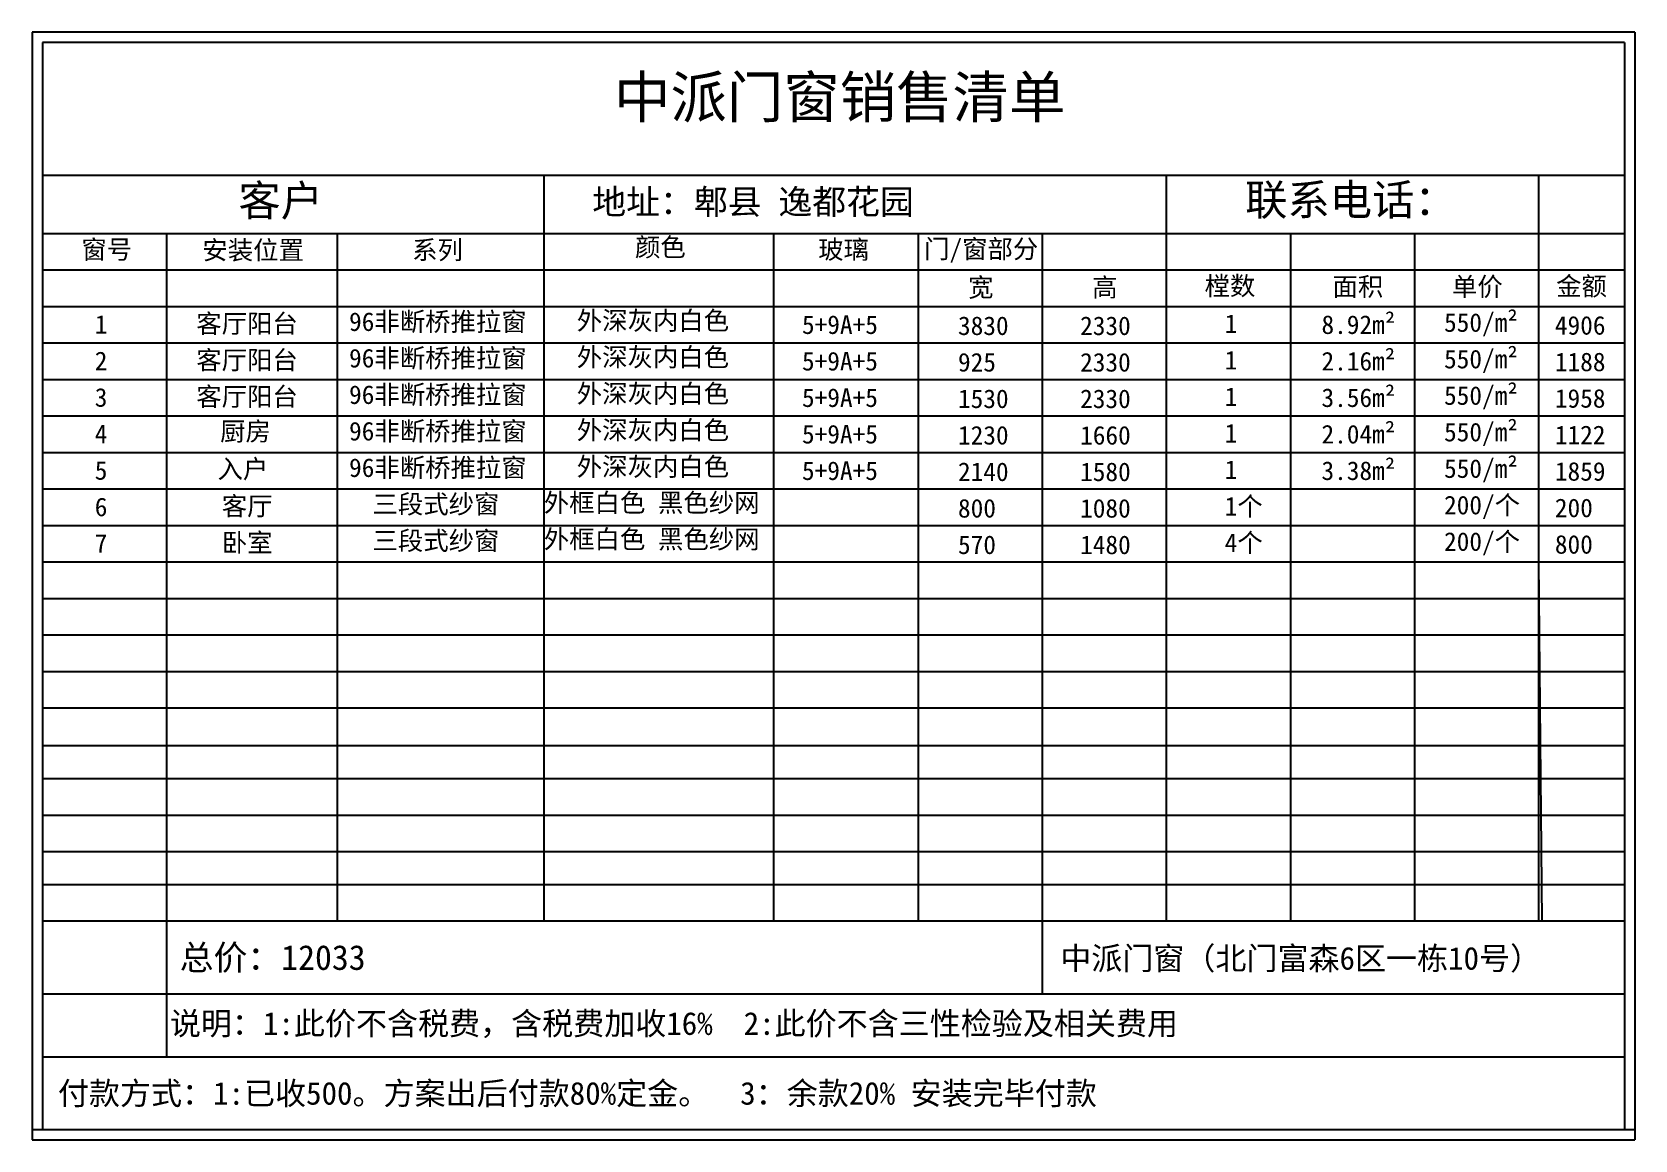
# Model space of a CAD drawing. Header units: inches. Extents: x -138455 to 599497, y -747149 to 13167.
# Drawn here: x 502077 to 509827, y -328366 to -323010 of the extents above; entities that cross this region are included whole.
import ezdxf

# ---------------------------------------------------------------- set-up
doc = ezdxf.new("R2010")
doc.units = ezdxf.units.IN
doc.header["$MEASUREMENT"] = 0
doc.layers.add('0 @ 1', color=7, linetype='Continuous')
doc.styles.add('Annotative', font='arialbd.ttf')

msp = doc.modelspace()

# ---------------------------------------------------------------- linework, layer by layer
for p, q in [((509827.2, -323010.3), (502076.8, -323010.3)), ((502076.8, -323010.3), (502076.8, -328365.8)), ((509827.2, -323010.3), (509827.2, -328365.8)), ((509777.2, -323060.3), (502126.8, -323060.3)), ((502126.8, -323060.3), (502126.8, -328315.8)), ((509777.2, -323060.3), (509777.2, -328315.8)), ((509777.2, -323704.5), (502126.8, -323704.5)), ((504551.3, -323704.5), (504551.3, -327307.3)), ((507561.2, -323704.5), (507561.2, -327307.3)), ((509361.2, -323704.5), (509361.2, -325571.9)), ((509361.2, -323704.5), (509361.2, -327307.3)), ((502126.8, -323983.7), (509777.2, -323983.7)), ((502726.8, -323983.7), (502726.8, -325571.9)), ((503551.3, -323983.7), (503551.3, -325571.9)), ((505661.2, -323983.7), (505661.2, -327307.3)), ((506361.2, -323983.7), (506361.2, -327307.3)), ((506961.2, -323983.7), (506961.2, -327307.3)), ((508161.2, -323983.7), (508161.2, -327307.3)), ((508761.2, -323983.7), (508761.2, -325571.9)), ((502126.8, -324160.2), (509777.2, -324160.2)), ((502126.8, -324336.6), (509777.2, -324336.6)), ((502126.8, -324513.1), (509777.2, -324513.1)), ((502126.8, -324689.6), (509777.2, -324689.6)), ((502126.8, -324866), (509777.2, -324866)), ((502126.8, -325042.5), (509777.2, -325042.5)), ((502126.8, -325219), (509777.2, -325219)), ((502126.8, -325395.4), (509777.2, -325395.4)), ((502126.8, -325571.9), (509777.2, -325571.9)), ((502726.8, -325571.9), (502726.8, -326277.8)), ((503551.3, -325571.9), (503551.3, -327307.3)), ((508761.2, -325571.9), (508761.2, -327307.3)), ((509361.2, -325571.9), (509376.3, -327307.3)), ((502126.8, -325748.4), (509777.2, -325748.4)), ((502126.8, -325924.9), (509777.2, -325924.9)), ((502126.8, -326101.3), (509777.2, -326101.3)), ((502126.8, -326277.8), (509777.2, -326277.8)), ((502726.8, -326277.8), (502726.8, -327963.8)), ((502126.8, -326459.6), (509777.2, -326459.6)), ((502126.8, -326618.7), (509777.2, -326618.7)), ((502126.8, -326795.2), (509777.2, -326795.2)), ((502126.8, -326971.7), (509777.2, -326971.7)), ((502126.8, -326971.7), (509777.2, -326971.7)), ((502126.8, -327130.8), (509777.2, -327130.8)), ((502126.8, -327307.3), (509777.2, -327307.3)), ((506961.2, -327307.3), (506961.2, -327660.2)), ((503551.3, -327482.9), (503551.3, -327483.7)), ((502126.8, -327660.2), (509777.2, -327660.2)), ((502126.8, -327963.8), (509777.2, -327963.8)), ((502076.8, -328315.8), (509827.2, -328315.8)), ((502076.8, -328365.8), (509827.2, -328365.8))]:
    msp.add_line(p, q)

# ---------------------------------------------------------------- texts
at = {"layer": '0 @ 1', "attachment_point": 1, "style": 'Annotative'}
for s, width, insert, char_height in [('{\\fSimSun|b1|i0|c134|p2;中派门窗销售清单}', 2802.276, (504890.8, -323224.6), 200), ('{\\fSimSun|b1|i0|c134|p2;客户}', 485.592, (503074.5, -323750.1), 150), ('{\\fSimSun|b1|i0|c134|p2;联系电话：}', 1409.924, (507942.4, -323746), 150), ('{\\fSimSun|b1|i0|c134|p2;地址：郫县 逸都花园}', 3483.473, (504785.6, -323771), 120), ('{\\fSimSun|b1|i0|c134|p2;窗号}', 485.592, (502315.5, -324016.3), 90), ('{\\fSimSun|b1|i0|c134|p2;安装位置}', 706.927, (502900.4, -324019.5), 90), ('{\\fSimSun|b1|i0|c134|p2;系列}', 485.592, (503914.7, -324018.5), 90), ('{\\fSimSun|b1|i0|c134|p2;颜色}', 485.592, (504992.2, -324004.8), 90), ('{\\fSimSun|b1|i0|c134|p2;玻璃}', 485.592, (505878, -324016.5), 90), ('{\\fSimSun|b1|i0|c134|p2;门/窗部分}', 603.897, (506389.9, -324013.6), 90), ('{\\fSimSun|b1|i0|c134|p2;宽}', 603.897, (506602.8, -324199.2), 90), ('{\\fSimSun|b1|i0|c134|p2;高}', 603.897, (507202.8, -324199.2), 90), ('{\\fSimSun|b1|i0|c134|p2;樘数}', 603.897, (507746.1, -324192.2), 90), ('{\\fSimSun|b1|i0|c134|p2;面积}', 603.897, (508364.6, -324196), 90), ('{\\fSimSun|b1|i0|c134|p2;单价}', 603.897, (508942.3, -324196), 90), ('{\\fSimSun|b1|i0|c134|p2;金额}', 603.897, (509446.1, -324193.3), 90), ('{\\fSimSun|b1|i0|c134|p2;96非断桥推拉窗}', 921.091, (503609.6, -324365.2), 90), ('{\\fSimSun|b1|i0|c134|p2;外深灰内白色}', 1741.018, (504710.7, -324359.9), 90), ('{\\fSimSun|b1|i0|c134|p2;550/m²}', 753.781, (508904.1, -324369.5), 90), ('{\\fSimSun|b1|i0|c134|p2;1}', 485.592, (502379.9, -324378.6), 90), ('{\\fSimSun|b1|i0|c134|p2;客厅阳台}', 921.091, (502870.8, -324374.4), 90), ('{\\fSimSun|b1|i0|c134|p2;5+9A+5}', 753.781, (505799.5, -324379.7), 90), ('{\\fSimSun|b1|i0|c134|p2;3830}', 753.781, (506553.9, -324384.9), 90), ('{\\fSimSun|b1|i0|c134|p2;2330}', 753.781, (507144.4, -324385.1), 90), ('{\\fSimSun|b1|i0|c134|p2;1}', 753.781, (507843.6, -324375.1), 90), ('{\\fSimSun|b1|i0|c134|p2;8.92m²}', 753.781, (508311.5, -324379.7), 90), ('{\\fSimSun|b1|i0|c134|p2;4906}', 753.781, (509440, -324383.1), 90), ('{\\fSimSun|b1|i0|c134|p2;2}', 485.592, (502379.9, -324555), 90), ('{\\fSimSun|b1|i0|c134|p2;客厅阳台}', 921.091, (502870.8, -324550.9), 90), ('{\\fSimSun|b1|i0|c134|p2;96非断桥推拉窗}', 921.091, (503609.6, -324541.6), 90), ('{\\fSimSun|b1|i0|c134|p2;外深灰内白色}', 1741.018, (504710.7, -324536.4), 90), ('{\\fSimSun|b1|i0|c134|p2;5+9A+5}', 753.781, (505799.5, -324556.2), 90), ('{\\fSimSun|b1|i0|c134|p2;925}', 753.781, (506553.9, -324561.4), 90), ('{\\fSimSun|b1|i0|c134|p2;2330}', 753.781, (507144.4, -324561.6), 90), ('{\\fSimSun|b1|i0|c134|p2;1}', 753.781, (507843.6, -324551.5), 90), ('{\\fSimSun|b1|i0|c134|p2;2.16m²}', 753.781, (508311.5, -324556.2), 90), ('{\\fSimSun|b1|i0|c134|p2;550/m²}', 753.781, (508904.1, -324546), 90), ('{\\fSimSun|b1|i0|c134|p2;1188}', 753.781, (509440, -324559.6), 90), ('{\\fSimSun|b1|i0|c134|p2;3}', 485.592, (502379.9, -324731.5), 90), ('{\\fSimSun|b1|i0|c134|p2;客厅阳台}', 921.091, (502870.8, -324727.3), 90), ('{\\fSimSun|b1|i0|c134|p2;96非断桥推拉窗}', 921.091, (503609.6, -324718.1), 90), ('{\\fSimSun|b1|i0|c134|p2;外深灰内白色}', 1741.018, (504710.7, -324712.9), 90), ('{\\fSimSun|b1|i0|c134|p2;5+9A+5}', 753.781, (505799.5, -324732.6), 90), ('{\\fSimSun|b1|i0|c134|p2;1530}', 753.781, (506553.9, -324737.9), 90), ('{\\fSimSun|b1|i0|c134|p2;2330}', 753.781, (507144.4, -324738), 90), ('{\\fSimSun|b1|i0|c134|p2;1}', 753.781, (507843.6, -324728), 90), ('{\\fSimSun|b1|i0|c134|p2;3.56m²}', 753.781, (508311.5, -324732.7), 90), ('{\\fSimSun|b1|i0|c134|p2;550/m²}', 753.781, (508904.1, -324722.4), 90), ('{\\fSimSun|b1|i0|c134|p2;1958}', 753.781, (509440, -324736.1), 90), ('{\\fSimSun|b1|i0|c134|p2;厨房}', 921.091, (502986, -324895.3), 90), ('{\\fSimSun|b1|i0|c134|p2;96非断桥推拉窗}', 921.091, (503609.6, -324894.6), 90), ('{\\fSimSun|b1|i0|c134|p2;外深灰内白色}', 1741.018, (504710.7, -324889.3), 90), ('{\\fSimSun|b1|i0|c134|p2;2.04m²}', 753.781, (508311.5, -324909.2), 90), ('{\\fSimSun|b1|i0|c134|p2;550/m²}', 753.781, (508904.1, -324898.9), 90), ('{\\fSimSun|b1|i0|c134|p2;4}', 485.592, (502379.9, -324908), 90), ('{\\fSimSun|b1|i0|c134|p2;5+9A+5}', 753.781, (505799.5, -324909.1), 90), ('{\\fSimSun|b1|i0|c134|p2;1230}', 753.781, (506553.9, -324914.3), 90), ('{\\fSimSun|b1|i0|c134|p2;1660}', 753.781, (507144.4, -324914.5), 90), ('{\\fSimSun|b1|i0|c134|p2;1}', 753.781, (507843.6, -324904.5), 90), ('{\\fSimSun|b1|i0|c134|p2;1122}', 753.781, (509440, -324912.5), 90), ('{\\fSimSun|b1|i0|c134|p2;5}', 485.592, (502379.9, -325084.4), 90), ('{\\fSimSun|b1|i0|c134|p2;入户}', 921.091, (502973.4, -325076.9), 90), ('{\\fSimSun|b1|i0|c134|p2;96非断桥推拉窗}', 921.091, (503609.6, -325071), 90), ('{\\fSimSun|b1|i0|c134|p2;外深灰内白色}', 1741.018, (504710.7, -325065.8), 90), ('{\\fSimSun|b1|i0|c134|p2;5+9A+5}', 753.781, (505799.5, -325085.6), 90), ('{\\fSimSun|b1|i0|c134|p2;2140}', 753.781, (506553.9, -325090.8), 90), ('{\\fSimSun|b1|i0|c134|p2;1580}', 753.781, (507144.4, -325091), 90), ('{\\fSimSun|b1|i0|c134|p2;1}', 753.781, (507843.6, -325081), 90), ('{\\fSimSun|b1|i0|c134|p2;3.38m²}', 753.781, (508311.5, -325085.6), 90), ('{\\fSimSun|b1|i0|c134|p2;550/m²}', 753.781, (508904.1, -325075.4), 90), ('{\\fSimSun|b1|i0|c134|p2;1859}', 753.781, (509440, -325089), 90), ('{\\fSimSun|b1|i0|c134|p2;6}', 485.592, (502379.9, -325260.9), 90), ('{\\fSimSun|b1|i0|c134|p2;客厅}', 921.091, (502994.2, -325256.8), 90), ('{\\fSimSun|b1|i0|c134|p2;三段式纱窗}', 921.091, (503723, -325247.5), 90), ('{\\fSimSun|b1|i0|c134|p2;外框白色 黑色纱网}', 1741.018, (504551.3, -325240.1), 90), ('{\\fSimSun|b1|i0|c134|p2;800}', 753.781, (506553.9, -325267.3), 90), ('{\\fSimSun|b1|i0|c134|p2;1080}', 753.781, (507144.4, -325267.5), 90), ('{\\fSimSun|b1|i0|c134|p2;1个}', 753.781, (507843.6, -325257.4), 90), ('{\\fSimSun|b1|i0|c134|p2;200/个}', 753.781, (508904.1, -325251.9), 90), ('{\\fSimSun|b1|i0|c134|p2;200}', 753.781, (509440, -325265.5), 90), ('{\\fSimSun|b1|i0|c134|p2;卧室}', 921.091, (502994.2, -325433.2), 90), ('{\\fSimSun|b1|i0|c134|p2;三段式纱窗}', 921.091, (503723, -325424), 90), ('{\\fSimSun|b1|i0|c134|p2;外框白色 黑色纱网}', 1741.018, (504551.3, -325416.6), 90), ('{\\fSimSun|b1|i0|c134|p2;4个}', 753.781, (507843.6, -325433.9), 90), ('{\\fSimSun|b1|i0|c134|p2;200/个}', 753.781, (508904.1, -325428.3), 90), ('{\\fSimSun|b1|i0|c134|p2;7}', 485.592, (502379.9, -325437.4), 90), ('{\\fSimSun|b1|i0|c134|p2;570}', 753.781, (506553.9, -325443.7), 90), ('{\\fSimSun|b1|i0|c134|p2;1480}', 753.781, (507144.4, -325443.9), 90), ('{\\fSimSun|b1|i0|c134|p2;800}', 753.781, (509440, -325441.9), 90), ('{\\fSimSun|b1|i0|c134|p2;总价：12033}', 2423.77, (502790.6, -327423.9), 120), ('{\\fSimSun|b1|i0|c134|p2;中派门窗（北门富森6区一栋10号）}', 2734.804, (507048.3, -327432.9), 110), ('{\\fSimSun|b1|i0|c134|p2;说明：1:此价不含税费，含税费加收16%  2:此价不含三性检验及相关费用}', 6113.097, (502743.1, -327747.9), 110), ('{\\fSimSun|b1|i0|c134|p2;付款方式：1:已收500。方案出后付款80%定金。  3：余款20% 安装完毕付款}', 7317.005, (502201.8, -328085.4), 110)]:
    msp.add_mtext_dynamic_manual_height_columns(s, width=width, gutter_width=903.5, heights=[0], dxfattribs=dict(at, insert=insert, char_height=char_height))

doc.saveas('drawing.dxf')
